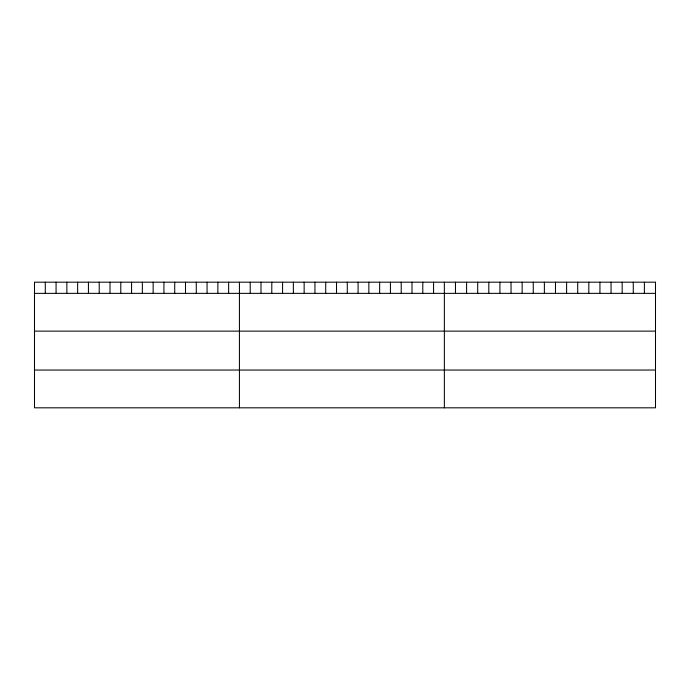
<?xml version="1.0" encoding="UTF-8"?>
<svg xmlns="http://www.w3.org/2000/svg" width="690" height="690" viewBox="0 0 690 690"><rect width="100%" height="100%" fill="white"/><g stroke="black" fill="none" stroke-linecap="round" stroke-linejoin="round"><path stroke-width="1.03" d="M34.5 293.362L655.5 293.362M34.5 331.131L655.5 331.131M34.5 370.047L655.5 370.047M644.391 282.184L644.391 293.362M633.273 282.184L633.273 293.362M622.164 282.184L622.164 293.362M611.047 282.184L611.047 293.362M599.938 282.184L599.938 293.362M588.82 282.184L588.82 293.362M577.711 282.184L577.711 293.362M566.602 282.184L566.602 293.362M555.485 282.184L555.485 293.362M544.375 282.184L544.375 293.362M533.258 282.184L533.258 293.362M522.149 282.184L522.149 293.362M511.04 282.184L511.04 293.362M499.922 282.184L499.922 293.362M488.813 282.184L488.813 293.362M477.696 282.184L477.696 293.362M466.587 282.184L466.587 293.362M455.469 282.184L455.469 293.362M444.36 282.184L444.36 407.816M433.57 282.184L433.57 293.362M422.789 282.184L422.789 293.362M411.999 282.184L411.999 293.362M401.218 282.184L401.218 293.362M390.428 282.184L390.428 293.362M379.647 282.184L379.647 293.362M368.857 282.184L368.857 293.362M358.076 282.184L358.076 293.362M347.286 282.184L347.286 293.362M336.504 282.184L336.504 293.362M325.714 282.184L325.714 293.362M314.933 282.184L314.933 293.362M304.143 282.184L304.143 293.362M293.362 282.184L293.362 293.362M282.572 282.184L282.572 293.362M271.791 282.184L271.791 293.362M261.001 282.184L261.001 293.362M250.22 282.184L250.22 293.362M239.43 282.184L239.43 407.816M228.64 282.184L228.64 293.362M217.859 282.184L217.859 293.362M207.069 282.184L207.069 293.362M196.288 282.184L196.288 293.362M185.498 282.184L185.498 293.362M174.717 282.184L174.717 293.362M163.927 282.184L163.927 293.362M153.145 282.184L153.145 293.362M142.356 282.184L142.356 293.362M131.574 282.184L131.574 293.362M120.784 282.184L120.784 293.362M110.003 282.184L110.003 293.362M99.213 282.184L99.213 293.362M88.432 282.184L88.432 293.362M77.642 282.184L77.642 293.362M66.861 282.184L66.861 293.362M56.071 282.184L56.071 293.362M45.29 282.184L45.29 293.362M655.5 282.184L34.5 282.184L34.5 407.816L655.5 407.816L655.5 282.184"/></g></svg>
